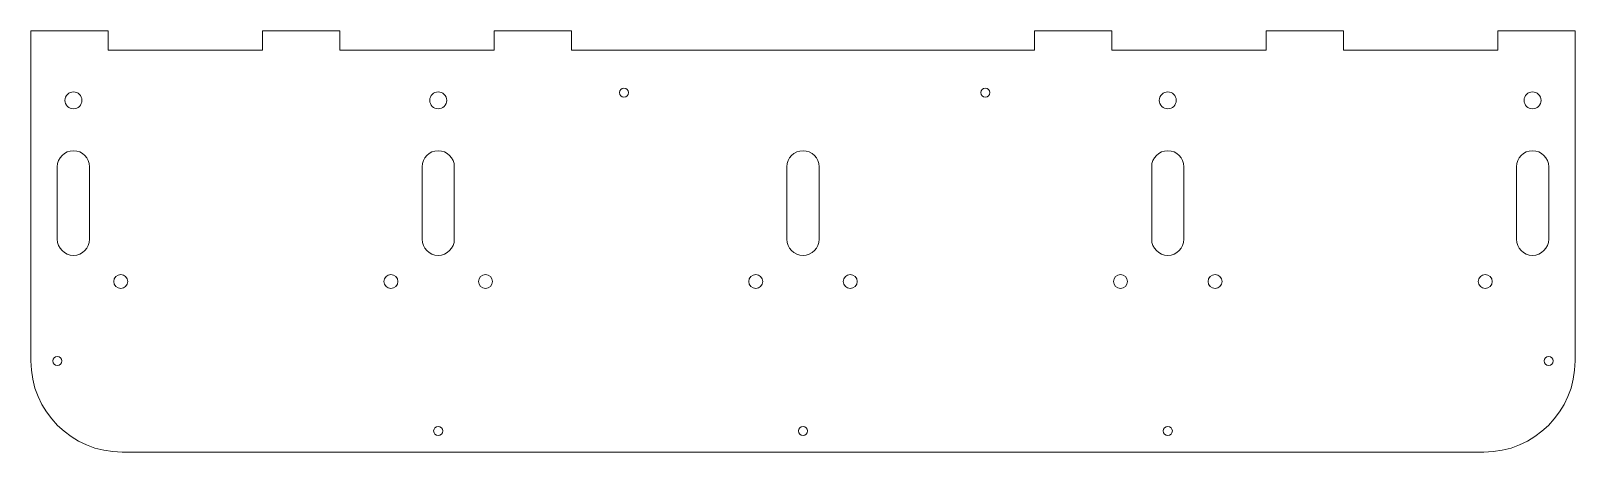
# Model space of a CAD drawing. Header units: millimetres. Extents: x -491 to 17, y -134 to 5.
import ezdxf

# ---------------------------------------------------------------- set-up
doc = ezdxf.new("R2010")
doc.units = ezdxf.units.MM

msp = doc.modelspace()

# ---------------------------------------------------------------- linework, layer by layer
at = {"color": 7, "linetype": 'Continuous', "lineweight": 15}
for p, q in [((-491.33, 4.91), (-491.33, -103.68)), ((-491.33, 4.91), (-465.93, 4.91)), ((-465.93, 4.91), (-465.93, -1.44)), ((-415.13, 4.91), (-389.73, 4.91)), ((-415.13, -1.44), (-415.13, 4.91)), ((-389.73, 4.91), (-389.73, -1.44)), ((-338.93, 4.91), (-313.53, 4.91)), ((-338.93, -1.44), (-338.93, 4.91)), ((-313.53, 4.91), (-313.53, -1.44)), ((-135.73, 4.91), (-161.13, 4.91)), ((-161.13, 4.91), (-161.13, -1.44)), ((-135.73, -1.44), (-135.73, 4.91)), ((-59.53, 4.91), (-84.93, 4.91)), ((-84.93, 4.91), (-84.93, -1.44)), ((-59.53, -1.44), (-59.53, 4.91)), ((16.67, 4.91), (-8.73, 4.91)), ((-8.73, 4.91), (-8.73, -1.44)), ((16.67, 4.91), (16.67, -103.68)), ((-465.93, -1.44), (-415.13, -1.44)), ((-389.73, -1.44), (-338.93, -1.44)), ((-313.53, -1.44), (-161.13, -1.44)), ((-135.73, -1.44), (-84.93, -1.44)), ((-59.53, -1.44), (-8.73, -1.44)), ((-482.63, -39.81), (-482.63, -63.65)), ((-472.03, -39.81), (-472.03, -63.65)), ((-362.63, -39.81), (-362.63, -63.65)), ((-352.03, -39.81), (-352.03, -63.65)), ((-242.63, -39.81), (-242.63, -63.65)), ((-232.03, -39.81), (-232.03, -63.65)), ((-122.63, -39.81), (-122.63, -63.65)), ((-112.03, -39.81), (-112.03, -63.65)), ((-2.63, -39.81), (-2.63, -63.65)), ((7.97, -39.81), (7.97, -63.65)), ((-13.33, -133.68), (-461.33, -133.68))]:
    msp.add_line(p, q, dxfattribs=at)
for centre, radius in [((-477.33, -17.95), 2.79), ((-357.33, -17.95), 2.79), ((-296.22, -15.41), 1.5), ((-177.33, -15.41), 1.5), ((-117.33, -17.95), 2.79), ((2.67, -17.95), 2.79), ((-461.78, -77.56), 2.29), ((-372.88, -77.56), 2.29), ((-341.78, -77.56), 2.29), ((-252.88, -77.56), 2.29), ((-221.78, -77.56), 2.29), ((-132.88, -77.56), 2.29), ((-101.78, -77.56), 2.29), ((-12.88, -77.56), 2.29), ((-482.63, -103.68), 1.5), ((7.97, -103.68), 1.5), ((-357.33, -126.72), 1.5), ((-237.33, -126.72), 1.5), ((-117.33, -126.72), 1.5)]:
    msp.add_circle(centre, radius, dxfattribs=at)
for centre, radius, start, end in [((-477.33, -39.81), 5.3, 0, 180), ((-357.33, -39.81), 5.3, 0, 180), ((-237.33, -39.81), 5.3, 0, 180), ((-117.33, -39.81), 5.3, 0, 180), ((2.67, -39.81), 5.3, 0, 180), ((-477.33, -63.65), 5.3, 180, 0), ((-357.33, -63.65), 5.3, 180, 0), ((-237.33, -63.65), 5.3, 180, 0), ((-117.33, -63.65), 5.3, 180, 0), ((2.67, -63.65), 5.3, 180, 0), ((-461.33, -103.68), 30, 180, 270), ((-13.33, -103.68), 30, 270, 0)]:
    msp.add_arc(centre, radius, start, end, dxfattribs=at)

doc.saveas('drawing.dxf')
